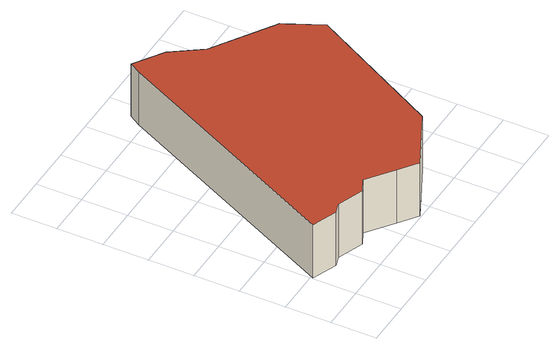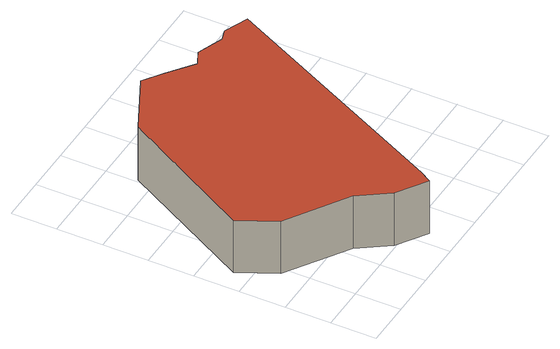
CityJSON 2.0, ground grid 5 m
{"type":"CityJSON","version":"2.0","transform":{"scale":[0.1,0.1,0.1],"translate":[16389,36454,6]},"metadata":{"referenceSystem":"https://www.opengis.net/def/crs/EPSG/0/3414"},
"CityObjects":{
"building1":{"type":"Building","attributes":{"measuredHeight":6.55,"storeysAboveGround":2},"children":["building1-1","building1-2"]},
"building1-1":{"type":"BuildingPart","attributes":{"roofType":"1000"},"parents":["building1"],"geometry":[{"type":"MultiSurface","lod":"2","boundaries":[[[0,1,2,3,4,5,6,7,8,9,10,11,12,13]],[[14,15,12,11]],[[16,14,11,10]],[[17,16,10,9]],[[18,17,9,8]],[[19,18,8,7]],[[20,19,7,6]],[[21,20,6,5]],[[22,21,5,4]],[[23,22,4,3]],[[24,23,3,2]],[[25,24,2,1]],[[26,25,1,0]],[[27,26,0,13]],[[15,27,13,12]]],"semantics":{"surfaces":[{"type":"RoofSurface"},{"type":"WallSurface"}],"values":[0,1,1,1,1,1,1,1,1,1,1,1,1,1,1]}}]},
"building1-2":{"type":"BuildingPart","parents":["building1"],"geometry":[{"type":"MultiSurface","lod":"2","boundaries":[[[16,17,18,19,20,21,22,23,24,25,26,27,15,14]]],"semantics":{"surfaces":[{"type":"GroundSurface"}],"values":[0]}}]}
},
"vertices":[
[277,181,69],[257,222,69],[190,265,69],[167,298,69],[135,319,69],[127,306,69],[2,48,70],[29,37,70],[41,41,70],[70,30,70],[85,38,70],[114,16,70],[134,2,70],[197,33,70],[114,16,4],[134,2,4],[85,38,4],[70,30,4],[41,41,4],[29,37,4],[2,48,4],[127,306,4],[135,319,4],[167,298,4],[190,265,4],[257,222,4],[277,181,4],[197,33,4]
]}
